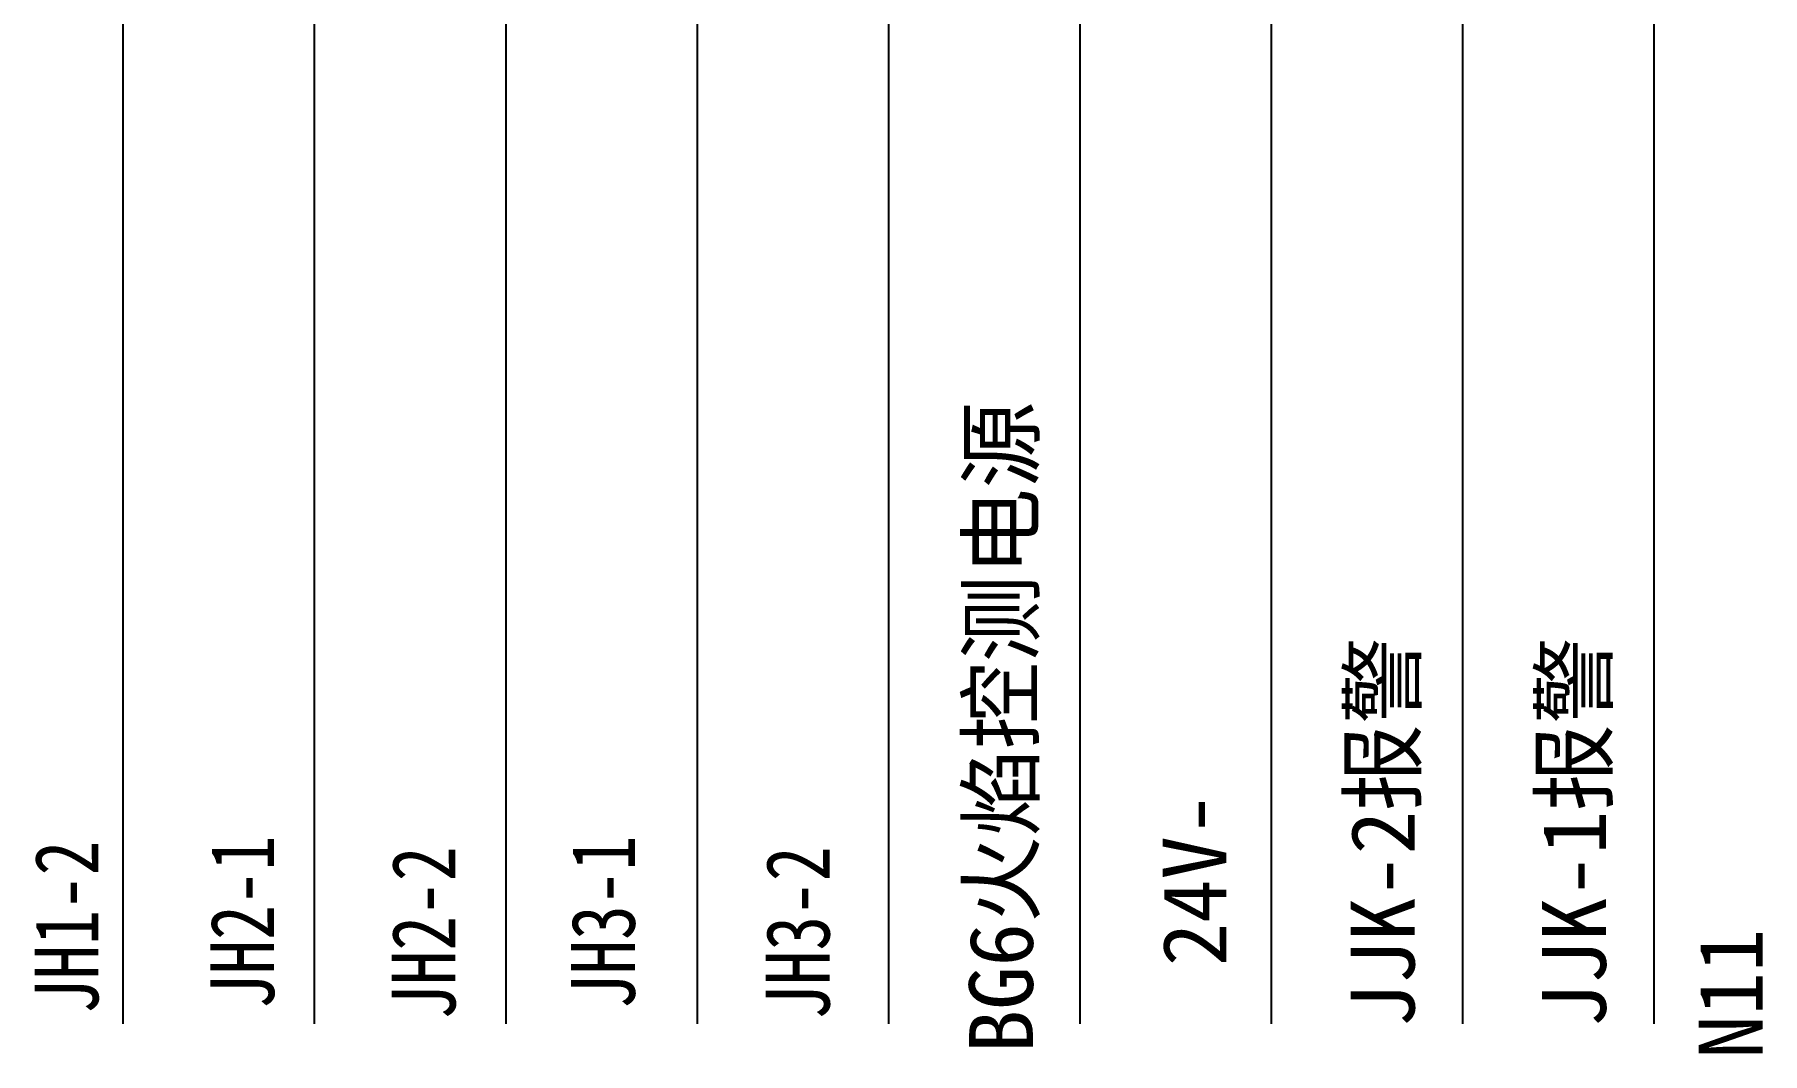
# Model space of a CAD drawing. Extents: x -1351 to 773, y -193 to 951.
# Drawn here: x 221.1 to 329.4, y -190.8 to -126.9 of the extents above; entities that cross this region are included whole.
import ezdxf

# ---------------------------------------------------------------- set-up
doc = ezdxf.new("R2010")
doc.units = 0
doc.header["$LTSCALE"] = 10
doc.header["$MEASUREMENT"] = 0
doc.layers.add('器件名称', color=7, linetype='CONTINUOUS')
doc.layers.add('线号', color=50, linetype='CONTINUOUS')

msp = doc.modelspace()

# ---------------------------------------------------------------- linework, layer by layer
at = {"layer": '器件名称', "color": 7, "linetype": 'Continuous'}
for p, q in [((226.61, -68.98), (226.61, -188.98)), ((238.61, -68.98), (238.61, -188.98)), ((250.61, -68.98), (250.61, -188.98)), ((262.61, -68.98), (262.61, -188.98)), ((274.61, -68.98), (274.61, -188.98)), ((286.61, -68.98), (286.61, -188.98)), ((298.61, -68.98), (298.61, -188.98)), ((310.61, -68.98), (310.61, -188.98)), ((322.61, -68.98), (322.61, -188.98))]:
    msp.add_line(p, q, dxfattribs=at)

# ---------------------------------------------------------------- texts
at = {"layer": '线号', "width": 0.8}
for s, p in [('JH2-1', (236.09, -188.07)), ('JH3-1', (258.71, -188.07)), ('JH1-2', (225.07, -188.38)), ('JH2-2', (247.46, -188.74)), ('JH3-2', (270.92, -188.74))]:
    msp.add_text(s, height=4, rotation=90, dxfattribs=at).set_placement(p)
at = {"layer": '线号', "linetype": 'Continuous', "char_height": 4, "attachment_point": 1, "rotation": 90}
for s, insert, width in [('BG6{\\fSimSun|b0|i0|c134|p2;火焰控测电源}', (279.67, -190.83), 66.2157), ('JJK-2{\\fSimSun|b0|i0|c134|p2;报警}', (303.6, -189.23), 66.2157), ('JJK-1{\\fSimSun|b0|i0|c134|p2;报警}', (315.6, -189.23), 66.2157), ('24V-', (291.8, -185.37), 66.2157), ('N11', (325.42, -191.18), 60.1432)]:
    msp.add_mtext(s, dxfattribs=dict(at, insert=insert, width=width))

doc.saveas('drawing.dxf')
